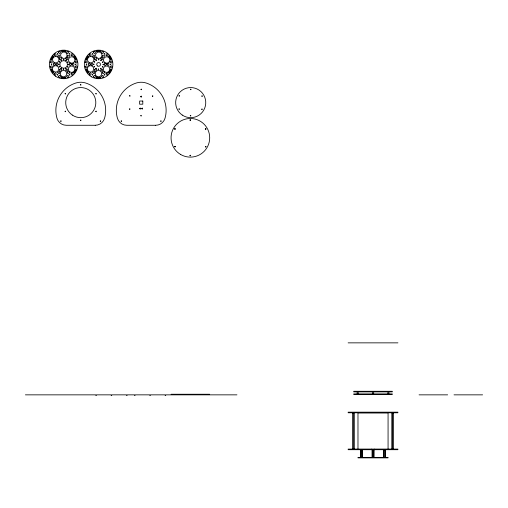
<?xml version="1.0" encoding="UTF-8"?>
<svg xmlns="http://www.w3.org/2000/svg" width="508" height="508" viewBox="0 0 508 508"><rect width="100%" height="100%" fill="white"/><g stroke="black" fill="none" stroke-linecap="round" stroke-linejoin="round"><path stroke-width="0.76" d="M73.774 72.517L74.276 72.93M108.725 72.517L109.226 72.93M53.53 72.536L53.061 72.93M88.481 72.536L87.986 72.917M50.984 69.38L51.594 69.158M76.327 59.48L75.736 59.722M85.935 69.38L86.544 69.158M53.537 56.325L53.054 55.924M88.487 56.325L87.986 55.937A13.614 13.614 0 0 0 85.954 59.392M100.648 77.87L100.559 77.248M51.575 59.715L50.997 59.48M86.525 59.715L85.947 59.48M75.717 69.164L76.314 69.406M110.661 69.164L111.265 69.406M61.633 50.978L61.722 51.619A12.941 12.941 0 0 1 65.532 51.626L65.703 50.984M96.584 50.978L96.672 51.619M65.678 77.883L65.589 77.241M100.59 51.606L100.654 50.984M96.666 77.241L96.558 77.876M348.126 342.856L397.929 342.856M353.701 391.281L392.347 391.281M353.701 391.884L392.347 391.884M356.959 392.201L358.419 392.201M372.294 392.201L373.761 392.201M387.636 392.201L389.096 392.201M356.959 393.706L358.419 393.706M372.294 393.706L373.761 393.706M387.636 393.706L389.096 393.706M353.701 393.903L392.347 393.903M171.05 394.246L209.696 394.246M353.701 394.5L392.347 394.5M25.4 394.849L236.95 394.849M419.068 394.849L447.65 394.849M454.019 394.849L482.6 394.849M95.802 395.453L96.437 395.453M111.144 395.453L111.773 395.453M126.486 395.453L127.114 395.453M134.442 395.453L135.071 395.453M149.784 395.453L150.412 395.453M165.119 395.453L165.754 395.453M348.12 412.172L397.929 412.172M348.12 412.775L397.929 412.775M352.514 412.871L353.987 412.871L354 449.351M393.535 412.871L392.068 412.871L392.049 449.351M348.12 449.097L397.929 449.097M348.12 449.701L397.929 449.701M362.407 449.942L360.839 449.942L360.826 457.46L362.407 457.46L362.356 449.942M383.642 449.942L385.21 449.942L385.229 457.46L383.642 457.46L383.699 449.942L383.724 457.46M357.981 457.632L388.068 457.632M357.981 457.86L388.068 457.86M109.245 55.956L108.731 56.356M74.295 55.956L73.781 56.356M61.589 77.864L61.716 77.241A12.941 12.941 0 0 0 65.519 77.235M393.478 412.871L393.554 449.351L352.514 449.351L352.571 412.871M392.125 412.871L392.125 449.351M388.068 449.351L388.068 412.871L357.981 412.871L357.981 449.351M385.153 449.942L385.127 457.46M385.051 449.942L385.051 457.46M374.606 449.097L374.606 449.701M373.805 449.942L373.805 457.46M373.678 449.942L373.678 457.46M372.453 449.942L372.453 457.46M372.377 449.942L372.377 457.46M372.25 449.942L372.25 457.46M371.45 449.097L371.45 449.701M362.255 449.942L362.331 457.46M360.998 449.942L360.998 457.46M360.896 449.942L360.928 457.46M353.924 412.871L353.924 449.351M75.679 69.221A12.941 12.941 0 0 1 73.806 72.46M53.499 72.447A12.941 12.941 0 0 1 51.626 69.209M51.632 59.646A12.941 12.941 0 0 1 53.505 56.407M73.812 56.413A12.941 12.941 0 0 1 75.679 59.658M76.308 69.469A13.614 13.614 0 0 1 74.333 72.885M65.615 77.908A13.614 13.614 0 0 1 61.671 77.902M52.965 72.866A13.614 13.614 0 0 1 50.997 69.45M51.003 59.392A13.614 13.614 0 0 1 52.978 55.975M61.697 50.959A13.614 13.614 0 0 1 65.64 50.959M74.346 55.994A13.614 13.614 0 0 1 76.314 59.411M110.63 69.221A12.941 12.941 0 0 1 108.756 72.46M100.47 77.235A12.941 12.941 0 0 1 96.73 77.235M88.449 72.447A12.941 12.941 0 0 1 86.576 69.209M86.582 59.646A12.941 12.941 0 0 1 88.456 56.407M96.736 51.626A12.941 12.941 0 0 1 100.482 51.626M108.763 56.413A12.941 12.941 0 0 1 110.63 59.658L111.271 59.48A13.614 13.614 0 0 0 109.296 55.994M111.258 69.469A13.614 13.614 0 0 1 109.277 72.885M100.565 77.908A13.614 13.614 0 0 1 96.622 77.902M87.916 72.866A13.614 13.614 0 0 1 85.947 69.45M96.641 50.959A13.614 13.614 0 0 1 100.59 50.959M57.283 53.956C58.16 55.055 57.874 52.762 57.283 53.956M59.074 66.707C59.836 67.97 60.001 65.468 59.074 66.669M60.985 60.204C61.805 61.436 61.836 59.004 60.998 60.128M65.576 68.618C66.338 69.875 66.434 67.475 65.589 68.542M67.488 62.116C68.218 63.405 68.459 60.852 67.488 62.116M69.355 74.867C70.148 75.984 70.009 73.755 69.355 74.835M92.227 53.956C93.028 55.074 92.964 52.788 92.227 53.956M94.024 66.707C94.85 67.945 94.882 65.481 94.024 66.669M95.936 60.204C96.647 61.455 96.895 59.074 95.948 60.128M100.527 68.618C101.359 69.869 101.359 67.342 100.527 68.58M102.438 62.116C103.257 63.405 103.27 60.801 102.438 62.116M104.305 74.867C105.054 75.984 105.093 73.724 104.305 74.835M174.695 146.641L175.368 146.723L174.949 146.983L174.771 146.45L175.33 146.488L174.708 146.571M205.378 128.93C205.562 129.756 206.718 128.588 205.53 129.229C205.073 128.238 206.946 128.841 205.384 128.88M65.088 111.455C66.008 112.509 65.653 110.306 65.094 111.411M95.771 93.745C96.66 94.812 96.387 92.57 95.771 93.72M129.432 109.093C130.308 110.172 130.061 107.925 129.432 109.068M152.33 96.107C153.2 97.199 152.927 94.888 152.33 96.107M178.918 109.093C179.788 110.172 179.54 107.899 178.918 109.068M201.816 96.107C202.768 97.161 202.336 94.882 201.816 96.107M50.203 66.484C50.641 71.228 54.635 63.818 50.203 66.484M54.108 55.016C57.29 58.693 56.274 50.756 54.108 54.978M58.458 76.613C61.868 80.181 60.338 72.358 58.458 76.575M66.732 51.924C67.221 56.667 71.114 49.263 66.732 51.886M71.076 73.52C71.869 78.403 75.254 70.523 71.076 73.52M74.987 62.052C78.276 65.71 77.006 57.747 74.987 62.052M85.147 66.484C85.744 71.285 89.459 63.652 85.147 66.484M89.059 55.016C92.215 58.731 91.23 50.768 89.059 54.978M93.402 76.613C96.647 80.277 95.485 72.339 93.409 76.575M101.683 51.924C102.203 56.686 106.02 49.225 101.683 51.886M106.026 73.52C106.54 78.27 110.382 70.834 106.032 73.482M109.938 62.052C113.246 65.672 111.951 57.779 109.938 62.052M53.296 63.875C53.143 68.796 57.969 61.462 53.296 63.875M55.874 64.395C58.623 68.453 58.483 60.389 55.88 64.364M57.741 56.166C60.522 60.198 60.363 52.153 57.741 56.166M57.741 72.625C60.427 76.689 60.427 68.688 57.741 72.625M59.487 58.141C59.245 62.979 64.211 55.855 59.493 58.102M59.487 69.602C59.328 74.543 64.16 67.227 59.487 69.602M65.805 58.668C68.453 62.725 68.548 54.718 65.805 58.63M65.805 70.129C68.618 74.168 68.37 66.091 65.805 70.129M67.551 55.645C67.31 60.484 72.295 53.397 67.551 55.607M67.551 72.104C67.469 77.057 72.174 69.71 67.551 72.066M69.418 63.875C69.298 68.84 74.092 61.43 69.418 63.875M71.996 64.395C74.771 68.434 74.625 60.376 72.003 64.364M88.246 63.875C88.024 68.739 92.958 61.57 88.246 63.875M90.824 64.395C93.542 68.447 93.472 60.458 90.83 64.364M92.691 56.166C95.51 60.204 95.244 52.127 92.691 56.166M92.691 72.625C95.129 76.568 95.472 68.707 92.697 72.593M94.437 58.141C94.31 63.03 99.098 55.861 94.45 58.071M94.437 69.602C94.355 74.6 99.079 67.05 94.437 69.602M100.755 58.668C103.429 62.713 103.473 54.731 100.755 58.63M100.755 70.129C103.264 74.085 103.365 66.199 100.755 70.129M102.502 55.645C102.368 60.579 107.163 53.264 102.502 55.607M102.502 72.104C102.191 76.867 107.258 69.964 102.502 72.066M104.369 63.875C104.083 68.713 109.163 61.62 104.369 63.875M106.947 64.395C109.633 68.453 109.652 60.433 106.953 64.364M60.655 121.101C61.538 122.199 61.208 119.894 60.655 121.101M80.429 84.88C81.343 85.941 80.975 83.737 80.435 84.83M80.429 120.307C81.337 121.393 80.994 119.107 80.429 120.307M100.209 121.101C101.105 122.199 100.743 119.913 100.209 121.101M121.107 121.101C122.028 122.18 121.647 119.894 121.107 121.101M139.643 108.547C140.722 110.528 140.995 106.705 139.643 108.547M140.659 96.609C141.681 98.577 142.088 94.818 140.665 96.564M140.983 89.427C141.891 90.513 141.542 88.24 140.983 89.427M140.779 115.754C141.573 116.859 141.51 114.643 140.786 115.71M141.675 108.547C142.78 110.503 143.027 106.699 141.675 108.547M160.661 121.101C161.519 122.206 161.296 119.894 160.661 121.101M190.468 89.427C191.389 90.507 191.021 88.214 190.468 89.427M190.036 120.066C190.208 120.98 191.37 119.577 190.284 120.415C189.567 119.507 191.611 119.799 190.036 120.059M190.265 115.754C191.173 116.821 190.824 114.598 190.278 115.71M190.036 155.492C190.392 156.216 191.281 155.346 190.075 155.67C190.183 154.788 191.37 155.512 190.036 155.467M50.203 62.306C54.293 65.278 50.952 57.493 50.203 62.306M54.108 73.774C56.083 78.156 57.448 70.263 54.121 73.704M58.458 52.178C60.503 56.604 61.735 48.52 58.458 52.178M66.732 76.867C70.65 79.947 67.786 72.041 66.739 76.797M71.076 55.27C75.197 58.217 71.78 50.489 71.076 55.27M74.987 66.739C77.254 71.196 78.035 62.928 74.987 66.739M85.153 62.306C89.421 65.011 85.642 57.645 85.153 62.306M89.059 73.774C91.167 78.168 92.304 70.129 89.071 73.704M93.409 52.178C95.479 56.598 96.66 48.546 93.409 52.14M101.683 76.867C105.931 79.534 102.197 72.282 101.689 76.797M106.026 55.27C110.065 58.236 106.902 50.483 106.032 55.232M109.938 66.739C111.836 71.177 113.341 63.144 109.938 66.739M51.245 64.402C51.981 65.526 52.026 63.329 51.257 64.338M58.49 64.281C59.322 65.551 59.328 63.036 58.49 64.281M63.398 59.607C64.148 60.909 64.306 58.395 63.398 59.576M63.163 69.19C64.059 70.46 63.887 67.875 63.163 69.19M68.072 64.516C68.967 65.799 68.732 63.202 68.072 64.516M75.394 64.402C76.136 65.538 76.143 63.309 75.4 64.338M86.195 64.402C86.97 65.526 86.893 63.322 86.208 64.338M93.44 64.281C94.132 65.621 94.38 63.049 93.44 64.281M98.349 59.607C99.104 60.903 99.289 58.369 98.349 59.576M98.114 69.19C98.939 70.498 98.889 67.894 98.114 69.19M103.022 64.516C103.721 65.824 104.019 63.29 103.022 64.516M110.338 64.402C111.112 65.532 110.992 63.329 110.35 64.338M65.094 93.726C65.964 94.825 65.71 92.577 65.094 93.707M95.771 111.442C96.622 112.547 96.412 110.293 95.771 111.417M129.534 95.917C130.404 97.009 130.137 94.774 129.54 95.866M152.235 109.252C153.118 110.35 152.819 108.077 152.235 109.226M174.701 128.911C174.854 129.769 176.047 128.575 174.866 129.242C174.358 128.264 176.263 128.803 174.708 128.867M179.019 95.917C179.908 97.003 179.584 94.774 179.026 95.866M201.72 109.252C202.559 110.357 202.349 108.115 201.727 109.207M205.378 146.628C205.518 147.511 206.756 146.24 205.543 146.952C205.08 145.974 206.921 146.514 205.378 146.609M57.283 74.835C57.956 76.029 58.109 73.743 57.283 74.835M59.195 61.881C59.868 63.246 60.147 60.668 59.195 61.881M60.789 68.466C61.424 69.812 61.874 67.278 60.789 68.466M65.78 60.287C66.504 61.627 66.694 59.093 65.78 60.287M67.373 66.872C68.161 68.167 68.193 65.71 67.393 66.802M69.355 53.924C70.091 55.08 70.098 52.87 69.374 53.861M92.234 74.835C93.047 75.99 92.85 73.717 92.234 74.835M94.145 61.881C94.825 63.24 95.123 60.642 94.145 61.881M95.739 68.466C96.457 69.806 96.666 67.285 95.739 68.466M100.73 60.287C101.543 61.601 101.562 59.049 100.73 60.287M102.324 66.872C102.978 68.186 103.314 65.773 102.343 66.802M104.305 53.924C104.934 55.099 105.207 52.876 104.324 53.861M142.799 101.035L139.643 101.035L139.643 104.197L142.799 104.197L142.799 101.035M95.231 125.279L66.307 125.279A9.709 9.709 0 0 1 56.966 118.231A28.702 28.702 0 0 1 75.857 83.001A16.186 16.186 0 0 1 85.674 83.001A28.702 28.702 0 0 1 104.572 118.231A9.709 9.709 0 0 1 95.231 125.279M155.683 125.279L126.759 125.279A9.709 9.709 0 0 1 117.418 118.231A28.702 28.702 0 0 1 136.309 83.001A16.186 16.186 0 0 1 146.133 83.001A28.702 28.702 0 0 1 165.024 118.231A9.709 9.709 0 0 1 155.683 125.279M373.856 449.942L372.193 449.942L372.174 457.46L373.856 457.46L373.882 449.942M55.423 76.117A14.294 14.294 0 0 0 77.889 65.716A14.294 14.294 0 0 0 57.652 51.46A14.294 14.294 0 0 0 55.423 76.117M62.217 57.988A3.194 3.194 0 0 0 67.018 55.22A3.194 3.194 0 0 0 62.217 52.451A3.194 3.194 0 0 0 62.217 57.988M54.032 62.376A3.194 3.194 0 0 0 58.953 59.83A3.194 3.194 0 0 0 54.286 56.845A3.194 3.194 0 0 0 54.032 62.376M53.842 71.571A3.194 3.194 0 0 0 58.788 69.075A3.194 3.194 0 0 0 54.153 66.046A3.194 3.194 0 0 0 53.842 71.571M61.652 76.257A3.194 3.194 0 0 0 66.675 73.933A3.194 3.194 0 0 0 62.147 70.745A3.194 3.194 0 0 0 61.652 76.257M69.825 71.869A3.194 3.194 0 0 0 74.746 69.329A3.194 3.194 0 0 0 70.085 66.338A3.194 3.194 0 0 0 69.825 71.869M69.964 62.643A3.194 3.194 0 0 0 74.911 60.141A3.194 3.194 0 0 0 70.275 57.112A3.194 3.194 0 0 0 69.964 62.643M61.773 67.691A3.759 3.759 0 0 0 67.418 64.433A3.759 3.759 0 0 0 61.773 61.176A3.759 3.759 0 0 0 61.773 67.691M91.459 76.81A14.294 14.294 0 0 0 112.897 64.433A14.294 14.294 0 0 0 91.459 52.057A14.294 14.294 0 0 0 91.459 76.81M97.168 57.988A3.194 3.194 0 0 0 101.968 55.22A3.194 3.194 0 0 0 97.168 52.451A3.194 3.194 0 0 0 97.168 57.988M88.983 62.376A3.194 3.194 0 0 0 93.904 59.83A3.194 3.194 0 0 0 89.237 56.845A3.194 3.194 0 0 0 88.983 62.376M88.792 71.571A3.194 3.194 0 0 0 93.732 69.075A3.194 3.194 0 0 0 89.103 66.046A3.194 3.194 0 0 0 88.792 71.571M96.844 76.416A3.194 3.194 0 0 0 101.638 73.647A3.194 3.194 0 0 0 96.844 70.879A3.194 3.194 0 0 0 96.844 76.416M104.775 71.869A3.194 3.194 0 0 0 109.696 69.329A3.194 3.194 0 0 0 105.035 66.338A3.194 3.194 0 0 0 104.775 71.869M104.915 62.643A3.194 3.194 0 0 0 109.855 60.141A3.194 3.194 0 0 0 105.226 57.112A3.194 3.194 0 0 0 104.915 62.643M97.523 65.97A1.88 1.88 0 0 0 100.476 64.599A1.88 1.88 0 0 0 97.815 62.725A1.88 1.88 0 0 0 97.523 65.97M182.277 115.075A15.043 15.043 0 0 0 205.715 103.689A15.043 15.043 0 0 0 184.131 89.084A15.043 15.043 0 0 0 182.277 115.075M72.333 115.075A15.043 15.043 0 0 0 95.777 103.689A15.043 15.043 0 0 0 74.193 89.084A15.043 15.043 0 0 0 72.333 115.075M180.715 154.534A19.323 19.323 0 0 0 209.696 137.801A19.323 19.323 0 0 0 180.715 121.069A19.323 19.323 0 0 0 180.715 154.534"/></g></svg>
